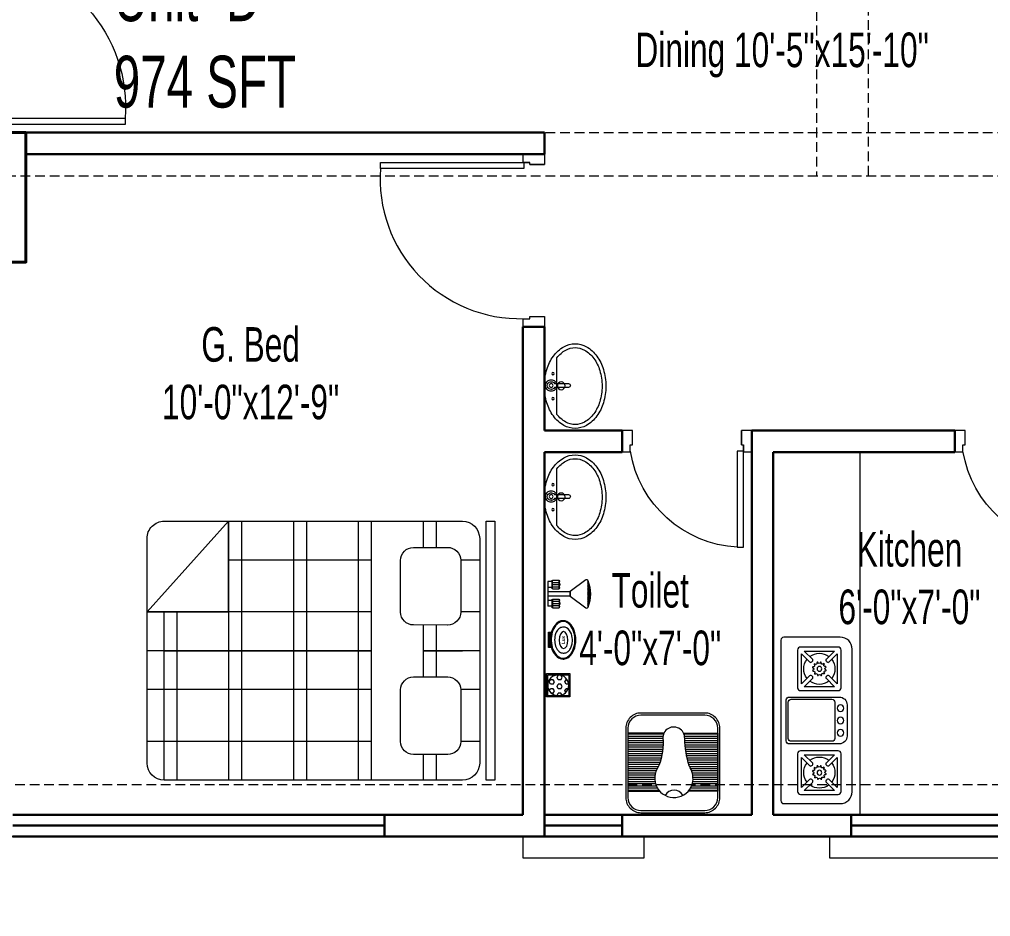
# Model space of a CAD drawing. Header units: inches. Extents: x 64086 to 138972, y -13497 to 16809.
# Drawn here: x 99207.2 to 99432, y -11977.7 to -11769.9 of the extents above; entities that cross this region are included whole.
import ezdxf

# ---------------------------------------------------------------- set-up
doc = ezdxf.new("R2010")
doc.units = ezdxf.units.IN
doc.header["$LTSCALE"] = 0.5
doc.header["$MEASUREMENT"] = 0
doc.header["$PDMODE"] = 2
doc.linetypes.add('DASHED', pattern=[0.75, 0.5, -0.25])
doc.layers.get('0').update_dxf_attribs({"lineweight": 13})
for name, color, linetype, lineweight in [('BEAM 2', 87, 'Continuous', 15), ('Column', 1, 'Continuous', 40), ('DIM', 5, 'Continuous', 13), ('DOOR', 30, 'Continuous', 20), ('e-tv+tel', 5, 'Continuous', 25), ('fixture', 24, 'Continuous', 13), ('fur', 42, 'Continuous', 15), ('P-BASIN1', 6, 'Continuous', 15), ('P-COMMODE', 6, 'Continuous', 15), ('P-FLOOR-DRAIN', 4, 'Continuous', 15), ('P-SHOWER', 7, 'Continuous', 15), ('P.cap', 4, 'Continuous', 20), ('railing', 30, 'Continuous', 15), ('Raling', 35, 'Continuous', 20), ('TEXT', 7, 'Continuous', 13), ('Text-2', 7, 'Continuous', 18), ('TEXT-IN', 7, 'Continuous', 15), ('text-s2', 7, 'Continuous', 20), ('WALL', 7, 'Continuous', 30), ('WALL-0', 7, 'Continuous', 18), ('Wall_20', 253, 'Continuous', 20)]:
    doc.layers.add(name, color=color, linetype=linetype, lineweight=lineweight)
doc.layers.add('FURNITURE', color=157, linetype='Continuous')
doc.styles.add('1', font='ARIALN.TTF')
doc.styles.get("Standard").update_dxf_attribs({"font": 'ARIALNB.TTF'})
doc.styles.add('STYLE1', font='ARIALN.TTF', dxfattribs={"width": 0.8})
doc.dimstyles.new('1_8', dxfattribs={"dimtxt": 5, "dimasz": 1.5, "dimexe": 0.18, "dimexo": 0.0625, "dimgap": 0.125, "dimtad": 0, "dimdec": 0, "dimzin": 3, "dimdsep": 46, "dimlunit": 4, "dimtxsty": 'STYLE1', "dimblk": 'D', "dimcen": 3, "dimse1": 1, "dimse2": 1, "dimclrt": 7, "dimadec": 0, "dimazin": 0, "dimtfac": 1, "dimtdec": 0, "dimtix": 1, "dimtmove": 0, "dimatfit": 3, "dimldrblk": 'OPEN90', "dimfxl": 1, "dimtvp": 0.75, "dimtolj": 1, "dimtzin": 0, "dimarcsym": 0})
doc.dimstyles.new('DIM-1-2', dxfattribs={"dimtxt": 8, "dimasz": 1.75, "dimexe": 3, "dimexo": 2, "dimgap": 3, "dimtad": 0, "dimdec": 0, "dimzin": 3, "dimdsep": 46, "dimlunit": 4, "dimtxsty": '1', "dimblk": 'OBLIQUE', "dimcen": 1, "dimdle": 2, "dimclrd": 256, "dimclre": 256, "dimclrt": 256, "dimadec": 0, "dimazin": 0, "dimtfac": 0.75, "dimtdec": 0, "dimtmove": 1, "dimatfit": 3, "dimldrblk": 'OBLIQUE', "dimfxl": 1, "dimtolj": 1, "dimtzin": 0, "dimlwd": -1, "dimlwe": -1, "dimarcsym": 0})
pattern_1 = [(225, (19362.28457, 30685.39488), (-0.0883883476, 0.0883883476), [])]

# ---------------------------------------------------------------- blocks, each defined once
blk = doc.blocks.new('toilet d')
at = {"layer": 'railing'}
for p, q in [((98951.72, -21113.88), (98951.72, -21091.64)), ((98951.72, -21091.64), (98953.15, -21091.64)), ((98953.15, -21091.64), (98953.15, -21113.88)), ((98925.06, -21118.64), (98925.06, -21113.64)), ((98927, -21113.64), (98925.06, -21113.64)), ((98926.96, -21113.88), (98926.96, -21115.31)), ((98926.96, -21113.88), (98926.96, -21115.31)), ((98953.15, -21113.88), (98951.72, -21113.88)), ((98955.06, -21113.64), (98953.15, -21113.64)), ((98953.15, -21113.88), (98953.15, -21115.31)), ((98953.15, -21115.31), (98953.15, -21113.88)), ((98955.06, -21113.64), (98955.06, -21118.64)), ((98926.96, -21115.31), (98927.44, -21115.31)), ((98927.44, -21115.31), (98927.44, -21118.64)), ((98927.44, -21115.31), (98927.44, -21118.64)), ((98952.68, -21115.31), (98952.68, -21118.64)), ((98952.68, -21118.64), (98952.68, -21115.31)), ((98952.68, -21115.31), (98953.15, -21115.31)), ((98927.44, -21118.64), (98925.06, -21118.64)), ((98955.06, -21118.64), (98952.68, -21118.64))]:
    blk.add_line(p, q, dxfattribs=at)
blk.add_arc((98953.17, -21118.15), 26.55, 93.112, 170.7406, dxfattribs=at)
blk = doc.blocks.new('r432tg')
at = {"layer": 'railing'}
for p, q in [((152432.88, -26923.5), (152430.5, -26923.5)), ((152430.5, -26923.5), (152430.5, -26928.5)), ((152432.88, -26926.83), (152432.88, -26923.5)), ((152432.88, -26926.83), (152432.88, -26923.5)), ((152470.12, -26926.83), (152470.12, -26923.5)), ((152472.5, -26923.5), (152470.12, -26923.5)), ((152470.12, -26923.5), (152470.12, -26926.83)), ((152472.5, -26928.5), (152472.5, -26923.5)), ((152432.4, -26928.26), (152432.4, -26926.83)), ((152432.4, -26928.26), (152432.4, -26926.83)), ((152432.4, -26926.83), (152432.88, -26926.83)), ((152470.12, -26926.83), (152470.6, -26926.83)), ((152470.6, -26928.26), (152470.6, -26926.83)), ((152470.6, -26926.83), (152470.6, -26928.26)), ((152432.4, -26928.5), (152430.5, -26928.5)), ((152469.17, -26928.26), (152469.17, -26961.45)), ((152470.6, -26928.26), (152469.17, -26928.26)), ((152470.6, -26961.45), (152470.6, -26928.26)), ((152472.5, -26928.5), (152470.6, -26928.5)), ((152469.17, -26961.45), (152470.6, -26961.45))]:
    blk.add_line(p, q, dxfattribs=at)
blk.add_arc((152466.55, -26927.4), 34.15, 181.4428, 274.4026, dxfattribs=at)
blk = doc.blocks.new('_Oblique')
at = {"color": 0, "linetype": 'ByBlock', "lineweight": -2}
blk.add_line((-0.5, -0.5), (0.5, 0.5), dxfattribs=at)
blk = doc.blocks.new('*D39')
at = {"layer": 'Defpoints', "color": 0, "ltscale": 3, "transparency": 16777216}
for p in [(99685.68, -11959.12), (98498.68, -11966.12), (99685.68, -11999.12)]:
    blk.add_point(p, dxfattribs=at)
at = {"layer": 'TEXT', "ltscale": 3, "transparency": 16777216}
for p, q in [((98496.68, -11999.12), (99070.17, -11999.12)), ((98498.68, -11997.12), (98498.68, -12002.12)), ((99687.68, -11999.12), (99114.19, -11999.12)), ((99685.68, -11997.12), (99685.68, -12002.12))]:
    blk.add_line(p, q, dxfattribs=at)
at = {"layer": 'TEXT', "ltscale": 3, "transparency": 16777216, "xscale": 1.75, "yscale": 1.75, "zscale": 1.75, "rotation": 180}
blk.add_blockref('_Oblique', (98498.68, -11999.12), dxfattribs=at)
at = {"layer": 'TEXT', "ltscale": 3, "transparency": 16777216, "xscale": 1.75, "yscale": 1.75, "zscale": 1.75}
blk.add_blockref('_Oblique', (99685.68, -11999.12), dxfattribs=at)
at = {"layer": 'TEXT', "ltscale": 3, "transparency": 16777216, "insert": (99092.18, -11999.12), "char_height": 11, "attachment_point": 5, "style": '1'}
blk.add_mtext('\\A1;98\'-11"', dxfattribs=at)
blk = doc.blocks.new('door-3')
at = {"layer": 'railing'}
for p, q in [((98873.42, -21113.88), (98873.42, -21080.69)), ((98873.42, -21080.69), (98874.85, -21080.69)), ((98874.85, -21080.69), (98874.85, -21113.88)), ((98836.75, -21118.64), (98836.75, -21113.64)), ((98838.65, -21113.64), (98836.75, -21113.64)), ((98838.66, -21113.88), (98838.66, -21115.31)), ((98838.66, -21113.88), (98838.66, -21115.31)), ((98874.85, -21113.88), (98873.42, -21113.88)), ((98876.75, -21113.64), (98874.85, -21113.64)), ((98874.85, -21113.88), (98874.85, -21115.31)), ((98874.85, -21115.31), (98874.85, -21113.88)), ((98876.75, -21113.64), (98876.75, -21118.64)), ((98838.66, -21115.31), (98839.13, -21115.31)), ((98839.13, -21115.31), (98839.13, -21118.64)), ((98839.13, -21115.31), (98839.13, -21118.64)), ((98874.37, -21115.31), (98874.37, -21118.64)), ((98874.37, -21118.64), (98874.37, -21115.31)), ((98874.37, -21115.31), (98874.85, -21115.31)), ((98839.13, -21118.64), (98836.75, -21118.64)), ((98876.75, -21118.64), (98874.37, -21118.64))]:
    blk.add_line(p, q, dxfattribs=at)
blk.add_arc((98871.12, -21113.08), 32.47, 85.9343, 181.4162, dxfattribs=at)
blk = doc.blocks.new('lilklkl')
at = {"color": 23}
for p, q in [((19201.27, -4998.29), (19141.27, -4998.29)), ((19141.27, -4998.29), (19141.27, -5000.29)), ((19201.27, -5000.29), (19201.27, -4998.29)), ((19141.27, -5000.29), (19201.27, -5000.29)), ((19167.27, -5001.79), (19145.27, -5001.79)), ((19197.27, -5001.79), (19162.27, -5001.79)), ((19171.27, -5001.79), (19171.27, -5014.9)), ((19141.27, -5005.79), (19141.27, -5074.79)), ((19171.27, -5014.9), (19171.27, -5005.79)), ((19201.27, -5074.79), (19201.27, -5005.79)), ((19171.27, -5074.79), (19171.27, -5026.9)), ((19171.27, -5026.9), (19171.27, -5078.79)), ((19145.27, -5078.79), (19175.27, -5078.79)), ((19175.27, -5078.79), (19197.27, -5078.79))]:
    blk.add_line(p, q, dxfattribs=at)
at = {"color": 33}
for p, q in [((19150.27, -5001.79), (19150.27, -5006.19)), ((19162.27, -5001.79), (19162.27, -5006.19)), ((19180.27, -5001.79), (19180.27, -5006.19)), ((19192.27, -5001.79), (19192.27, -5006.19)), ((19147.23, -5011.9), (19141.27, -5011.9)), ((19171.27, -5011.9), (19165.21, -5011.9)), ((19177.23, -5011.9), (19171.27, -5011.9)), ((19201.27, -5011.9), (19195.21, -5011.9)), ((19147.24, -5014.9), (19141.27, -5014.9)), ((19171.27, -5014.9), (19165.2, -5014.9)), ((19177.24, -5014.9), (19171.27, -5014.9)), ((19201.27, -5014.9), (19195.2, -5014.9)), ((19171.27, -5026.9), (19141.27, -5026.9)), ((19150.27, -5026.9), (19150.27, -5078.79)), ((19162.27, -5026.9), (19162.27, -5078.79)), ((19201.27, -5026.9), (19171.27, -5026.9)), ((19180.27, -5026.9), (19180.27, -5078.79)), ((19192.27, -5026.9), (19192.27, -5059.9)), ((19171.27, -5029.9), (19141.27, -5029.9)), ((19201.27, -5029.9), (19171.27, -5029.9)), ((19171.27, -5041.9), (19141.27, -5041.9)), ((19201.27, -5041.9), (19171.27, -5041.9)), ((19171.27, -5044.9), (19141.27, -5044.9)), ((19201.27, -5044.9), (19171.27, -5044.9)), ((19171.27, -5056.9), (19141.27, -5056.9)), ((19201.27, -5056.9), (19171.27, -5056.9)), ((19171.27, -5059.9), (19141.27, -5059.9)), ((19201.27, -5059.9), (19171.27, -5059.9)), ((19171.27, -5071.9), (19141.27, -5071.9)), ((19180.27, -5071.9), (19171.27, -5071.9)), ((19171.27, -5074.9), (19141.27, -5074.9)), ((19180.27, -5074.9), (19171.27, -5074.9))]:
    blk.add_line(p, q, dxfattribs=at)
at = {"color": 40}
for p, q in [((19162.21, -5006.19), (19150.23, -5006.19)), ((19192.21, -5006.19), (19180.23, -5006.19)), ((19147.23, -5009.2), (19147.24, -5017.1)), ((19165.2, -5017.09), (19165.21, -5009.2)), ((19177.23, -5009.2), (19177.24, -5017.1)), ((19195.2, -5017.09), (19195.21, -5009.2)), ((19150.24, -5020.09), (19162.2, -5020.09)), ((19180.24, -5020.09), (19192.2, -5020.09))]:
    blk.add_line(p, q, dxfattribs=at)
at = {"color": 23}
for centre, start, end in [((19145.27, -5005.79), 90, 180), ((19197.27, -5005.79), 0, 90), ((19145.27, -5074.79), 180, 270), ((19197.27, -5074.79), 270, 0)]:
    blk.add_arc(centre, 4, start, end, dxfattribs=at)
at = {"color": 40}
for centre, start, end in [((19150.23, -5009.19), 90, 180.1414), ((19162.21, -5009.19), 359.8975, 90), ((19180.23, -5009.19), 90, 180.1414), ((19192.21, -5009.19), 359.8975, 90), ((19150.24, -5017.09), 180.1414, 270), ((19162.2, -5017.09), 270, 359.8975), ((19180.24, -5017.09), 180.1414, 270), ((19192.2, -5017.09), 270, 359.8975)]:
    blk.add_arc(centre, 3, start, end, dxfattribs=at)
at = {"layer": 'DOOR'}
for p, q in [((19201.27, -5059.9), (19180.27, -5078.79)), ((19180.27, -5078.79), (19180.27, -5059.9)), ((19180.27, -5059.9), (19201.27, -5059.9))]:
    blk.add_line(p, q, dxfattribs=at)
blk = doc.blocks.new('A$C32C23EB6')
at = {"layer": 'fur'}
blk.add_blockref('lilklkl', (-19141.27, 5078.79), dxfattribs=at)
blk = doc.blocks.new('p-basin11')
at = {"lineweight": 13}
for p, q in [((-0.49, 4.45), (-0.49, 0.85)), ((0.5, 0.86), (0.5, 4.45)), ((-7.44, 1.49), (7.15, 1.49))]:
    blk.add_line(p, q, dxfattribs=at)
for centre, radius in [((-0.08, 2.58), 0.99), ((-3.35, 0.44), 0.298), ((0, 0), 0.495), ((3.06, 0.44), 0.298)]:
    blk.add_circle(centre, radius, dxfattribs=at)
for centre, radius, start, end in [((-1.18, 2.6), 11.33, 106.7647, 126.0274), ((-1.18, 2.6), 10.34, 106.7647, 126.0274), ((-1.18, 2.6), 10.34, 106.7647, 126.0274), ((-0.15, -0.85), 14.92, 90, 106.7647), ((-0.15, -0.85), 13.93, 90, 106.7647), ((-0.15, -0.85), 13.93, 90, 106.7647), ((-0.15, -0.85), 14.92, 73.2353, 90), ((-0.15, -0.85), 13.93, 73.2353, 90), ((-0.15, -0.85), 13.93, 73.2353, 90), ((0.89, 2.6), 10.34, 53.9726, 73.2353), ((0.89, 2.6), 10.34, 53.9726, 73.2353), ((0.89, 2.6), 11.33, 53.9726, 73.2353), ((-2.77, 4.78), 8.63, 126.0274, 150.3366), ((-2.77, 4.78), 7.64, 126.0274, 150.3366), ((-2.77, 4.78), 7.64, 126.0274, 150.3366), ((2.48, 4.78), 7.64, 29.6634, 53.9726), ((2.48, 4.78), 8.63, 29.6634, 53.9726), ((-5.2, 6.16), 5.84, 150.3366, 180), ((-5.2, 6.16), 4.85, 150.3366, 180), ((-5.2, 6.16), 4.85, 150.3366, 180), ((4.9, 6.16), 4.85, 0, 29.6634), ((4.9, 6.16), 4.85, 360, 29.6634), ((4.9, 6.16), 5.84, 0, 29.6634), ((-5.2, 6.16), 5.84, 180, 209.6634), ((-5.2, 6.16), 4.85, 180, 209.6634), ((4.9, 6.16), 4.85, 330.3366, 0), ((4.9, 6.16), 5.84, 330.3366, 0), ((-2.77, 7.54), 8.63, 209.6634, 233.9726), ((-2.77, 7.54), 7.64, 209.6634, 232.3), ((0, 4.45), 0.495, 0, 180), ((2.48, 7.54), 7.64, 307.7, 330.3366), ((2.48, 7.54), 8.63, 306.0274, 330.3366), ((-1.18, 9.72), 11.33, 233.9726, 253.2353), ((0, 0), 1.48, 109.6514, 70.3603), ((0, 0), 0.99, 120.3431, 59.7554), ((0.89, 9.72), 11.33, 286.7647, 306.0274), ((-0.15, 13.16), 14.92, 253.2353, 270), ((-0.15, 13.16), 14.92, 270, 286.7647)]:
    blk.add_arc(centre, radius, start, end, dxfattribs=at)
blk = doc.blocks.new('pp-sh')
at = {"ltscale": 0.01}
h = blk.add_hatch(dxfattribs=at)
h.set_pattern_fill('ANSI31', color=256, style=0)
h.set_pattern_definition(pattern_1)
h.paths.add_polyline_path([(18743.58, 25839.35), (18749.1, 25839.35, 0.199471)])
h = blk.add_hatch(dxfattribs=at)
h.set_pattern_fill('ANSI31', color=256, style=0)
h.set_pattern_definition(pattern_1)
h.paths.add_polyline_path([(18745.89, 25835.65), (18746.8, 25835.65, -0.163612), (18746.84, 25835.78), (18745.84, 25835.78, -0.163612)])
for p, q in [((18743.4, 25839), (18745.84, 25835.78)), ((18749.1, 25839.35), (18743.58, 25839.35)), ((18749.28, 25839), (18746.84, 25835.78)), ((18746.84, 25835.78), (18745.84, 25835.78)), ((18746.8, 25835.65), (18745.89, 25835.65)), ((18745.89, 25835.65), (18745.89, 25831.13)), ((18746.8, 25835.65), (18746.8, 25831.13)), ((18745.28, 25833.51), (18743.51, 25833.51)), ((18743.51, 25832.08), (18743.51, 25833.51)), ((18745.28, 25832.08), (18743.51, 25832.08)), ((18743.8, 25832.04), (18743.8, 25831.13)), ((18743.95, 25832.08), (18743.95, 25833.51)), ((18744.54, 25833.62), (18744.26, 25833.62)), ((18744.26, 25833.59), (18744.26, 25833.62)), ((18744.4, 25833.59), (18744.4, 25833.62)), ((18744.4, 25832.08), (18744.4, 25833.51)), ((18744.54, 25833.59), (18744.54, 25833.62)), ((18744.84, 25832.08), (18744.84, 25833.51)), ((18744.99, 25832.04), (18744.99, 25831.13)), ((18745.28, 25832.08), (18745.28, 25833.51)), ((18747.4, 25832.08), (18747.4, 25833.51)), ((18747.4, 25833.51), (18749.17, 25833.51)), ((18747.4, 25832.08), (18749.17, 25832.08)), ((18747.69, 25832.04), (18747.69, 25831.13)), ((18747.84, 25832.08), (18747.84, 25833.51)), ((18748.15, 25833.59), (18748.15, 25833.62)), ((18748.15, 25833.62), (18748.42, 25833.62)), ((18748.29, 25833.59), (18748.29, 25833.62)), ((18748.29, 25832.08), (18748.29, 25833.51)), ((18748.42, 25833.59), (18748.42, 25833.62)), ((18748.73, 25832.08), (18748.73, 25833.51)), ((18748.88, 25832.04), (18748.88, 25831.13)), ((18749.17, 25832.08), (18749.17, 25833.51)), ((18748.88, 25831.13), (18743.8, 25831.13)), ((18746.8, 25831.13), (18745.89, 25831.13))]:
    blk.add_line(p, q, dxfattribs=at)
for centre, radius, start, end in [((18746.34, 25832.71), 7.19, 67.4384, 112.5616), ((18743.58, 25839.13), 0.222, 90, 216.0286), ((18749.1, 25839.13), 0.222, 323.9714, 90), ((18745.67, 25835.65), 0.222, 0, 37.1678), ((18747.02, 25835.65), 0.222, 142.8322, 180), ((18743.73, 25832.87), 0.68, 70.9882, 109.0118), ((18743.73, 25832.72), 0.68, 250.9882, 289.0118), ((18743.73, 25833.55), 0, 152.3346, 180), ((18744.4, 25832.37), 1.22, 68.7379, 111.2621), ((18744.18, 25832.87), 0.68, 70.9882, 109.0118), ((18744.18, 25832.72), 0.68, 250.9882, 289.0118), ((18744.62, 25832.87), 0.68, 70.9882, 109.0118), ((18744.62, 25832.72), 0.68, 250.9882, 289.0118), ((18745.06, 25832.87), 0.68, 70.9882, 109.0118), ((18745.06, 25832.72), 0.68, 250.9882, 289.0118), ((18747.62, 25832.87), 0.68, 70.9882, 109.0118), ((18747.62, 25832.72), 0.68, 250.9882, 289.0118), ((18748.29, 25832.37), 1.22, 68.7379, 111.2621), ((18748.06, 25832.87), 0.68, 70.9882, 109.0118), ((18748.06, 25832.72), 0.68, 250.9882, 289.0118), ((18748.51, 25832.87), 0.68, 70.9882, 109.0118), ((18748.51, 25832.72), 0.68, 250.9882, 289.0118), ((18748.95, 25832.87), 0.68, 70.9882, 109.0118), ((18748.95, 25832.72), 0.68, 250.9882, 289.0118), ((18748.95, 25833.55), 0, 0, 27.6654)]:
    blk.add_arc(centre, radius, start, end, dxfattribs=at)
blk = doc.blocks.new('RY')
at = {"layer": 'fixture'}
for p, q in [((227073.05, -59649.09), (227072.37, -59649.09)), ((227073.05, -59649.32), (227072.43, -59649.32)), ((227073.05, -59649.54), (227072.48, -59649.54)), ((227073.05, -59649.76), (227072.52, -59649.76)), ((227073.05, -59652.62), (227073.05, -59649.09)), ((227073.05, -59651.96), (227072.54, -59651.96)), ((227073.05, -59649.98), (227072.56, -59649.98)), ((227073.05, -59651.74), (227072.57, -59651.74)), ((227073.05, -59650.2), (227072.59, -59650.2)), ((227073.05, -59651.52), (227072.59, -59651.52)), ((227073.05, -59650.42), (227072.61, -59650.42)), ((227073.05, -59651.3), (227072.61, -59651.3)), ((227073.05, -59650.64), (227072.62, -59650.64)), ((227073.05, -59651.08), (227072.62, -59651.08)), ((227073.05, -59650.86), (227072.63, -59650.86)), ((227072.39, -59652.62), (227073.05, -59652.62)), ((227073.05, -59652.4), (227072.45, -59652.4)), ((227073.05, -59652.18), (227072.49, -59652.18))]:
    blk.add_line(p, q, dxfattribs=at)
at = {"layer": 'fixture', "color": 37}
blk.add_ellipse((227069.56, -59650.94), major_axis=(0.03, 1.96), ratio=0.508227, dxfattribs=at)
at = {"layer": 'fixture'}
for points, knots in [([(227069.67, -59655.34), (227070.14, -59655.34), (227070.61, -59655.17), (227071.49, -59654.46), (227071.88, -59653.92), (227072.44, -59652.6), (227072.61, -59651.83), (227072.64, -59650.26), (227072.52, -59649.46), (227072.02, -59648.09), (227071.65, -59647.51), (227070.8, -59646.71), (227070.32, -59646.49), (227069.39, -59646.39), (227068.91, -59646.52), (227068.01, -59647.13), (227067.6, -59647.62), (227066.98, -59648.88), (227066.78, -59649.63), (227066.67, -59651.2), (227066.76, -59652), (227067.19, -59653.43), (227067.53, -59654.05), (227068.36, -59654.94), (227068.83, -59655.21), (227069.42, -59655.33), (227069.54, -59655.34), (227069.67, -59655.34)], [0, 0, 0, 0, 0.512242, 0.512242, 1.024485, 1.024485, 1.536727, 1.536727, 2.04897, 2.04897, 2.561212, 2.561212, 3.073455, 3.073455, 3.585697, 3.585697, 4.09794, 4.09794, 4.610182, 4.610182, 5.122425, 5.122425, 5.634667, 5.634667, 6.14691, 6.14691, 6.283185, 6.283185, 6.283185, 6.283185]), ([(227069.67, -59655.14), (227070.05, -59655.14), (227070.44, -59655.01), (227071.19, -59654.47), (227071.55, -59654.05), (227072.1, -59652.97), (227072.3, -59652.32), (227072.46, -59650.96), (227072.43, -59650.24), (227072.15, -59648.92), (227071.9, -59648.32), (227071.27, -59647.37), (227070.89, -59647.03), (227070.12, -59646.65), (227069.74, -59646.59), (227068.97, -59646.73), (227068.58, -59646.93), (227067.86, -59647.63), (227067.53, -59648.13), (227067.07, -59649.31), (227066.93, -59650), (227066.89, -59651.43), (227067, -59652.18), (227067.43, -59653.43), (227067.73, -59653.96), (227068.41, -59654.72), (227068.79, -59654.96), (227069.34, -59655.12), (227069.5, -59655.14), (227069.67, -59655.14)], [0, 0, 0, 0, 0.466932, 0.466932, 0.933864, 0.933864, 1.400796, 1.400796, 1.867727, 1.867727, 2.334659, 2.334659, 2.801591, 2.801591, 3.268523, 3.268523, 3.735455, 3.735455, 4.202387, 4.202387, 4.669318, 4.669318, 5.165008, 5.165008, 5.62593, 5.62593, 6.080806, 6.080806, 6.283185, 6.283185, 6.283185, 6.283185])]:
    blk.add_open_spline(points, degree=3, knots=knots, dxfattribs=at)
at = {"layer": 'fixture', "color": 37}
blk.add_open_spline([(227069.6, -59647.92), (227069.34, -59647.91), (227069.09, -59647.98), (227068.25, -59648.39), (227067.93, -59648.94), (227067.55, -59650.04), (227067.47, -59650.66), (227067.53, -59651.62), (227067.59, -59651.97), (227067.78, -59652.58), (227067.9, -59652.86), (227068.21, -59653.33), (227068.41, -59653.53), (227068.88, -59653.84), (227069.16, -59653.93), (227069.74, -59653.97), (227070.04, -59653.9), (227070.53, -59653.65), (227070.73, -59653.47), (227071.05, -59653.09), (227071.17, -59652.88), (227071.47, -59652.22), (227071.57, -59651.72), (227071.64, -59650.73), (227071.6, -59650.22), (227071.4, -59649.43), (227071.28, -59649.13), (227070.94, -59648.58), (227070.71, -59648.32), (227070.17, -59648.01), (227069.9, -59647.92), (227069.6, -59647.92)], degree=3, knots=[0, 0, 0, 0, 0.251826, 0.251826, 0.981976, 0.981976, 1.712126, 1.712126, 2.138681, 2.138681, 2.508948, 2.508948, 2.825837, 2.825837, 3.120106, 3.120106, 3.414376, 3.414376, 3.708645, 3.708645, 4.002915, 4.002915, 4.608496, 4.608496, 5.214077, 5.214077, 5.606251, 5.606251, 5.998425, 5.998425, 6.283185, 6.283185, 6.283185, 6.283185], dxfattribs=at)
at = {"layer": 'fixture', "color": 37, "text_generation_flag": 4}
blk.add_text('Lux ', height=0.75, rotation=90, dxfattribs=at).set_placement((227069.24, -59651.81))
blk = doc.blocks.new('*X21')
at = {"color": 0}
for p, q in [((349.22, 2157.49), (349.37, 2157.49)), ((349.37, 2156.4), (349.69, 2156.94)), ((349.69, 2156.94), (349.37, 2157.49)), ((350.31, 2158.03), (350.62, 2158.57)), ((350.62, 2157.49), (350.31, 2158.03)), ((350.62, 2158.57), (351.25, 2158.57)), ((350.62, 2157.49), (351.25, 2157.49)), ((351.56, 2158.03), (351.25, 2158.57)), ((351.25, 2157.49), (351.56, 2158.03)), ((352.19, 2156.94), (352.5, 2157.49)), ((352.5, 2156.4), (352.19, 2156.94)), ((352.5, 2157.49), (353.12, 2157.49)), ((353.12, 2156.4), (353.44, 2156.94)), ((353.44, 2156.94), (353.12, 2157.49)), ((348.86, 2156.4), (349.37, 2156.4)), ((349, 2155.32), (349.37, 2155.32)), ((349.69, 2154.78), (349.37, 2155.32)), ((349.51, 2154.48), (349.69, 2154.78)), ((350.31, 2155.86), (350.62, 2156.4)), ((350.62, 2155.32), (350.31, 2155.86)), ((350.41, 2153.86), (350.62, 2154.24)), ((350.62, 2156.4), (351.25, 2156.4)), ((350.62, 2155.32), (351.25, 2155.32)), ((350.62, 2154.24), (351.25, 2154.24)), ((351.56, 2155.86), (351.25, 2156.4)), ((351.25, 2155.32), (351.56, 2155.86)), ((351.56, 2153.7), (351.25, 2154.24)), ((352.19, 2154.78), (352.5, 2155.32)), ((352.5, 2154.24), (352.19, 2154.78)), ((352.5, 2156.4), (353.12, 2156.4)), ((352.5, 2155.32), (353.12, 2155.32)), ((352.5, 2154.24), (352.92, 2154.24)), ((353.43, 2154.79), (353.12, 2155.32)), ((351.56, 2153.69), (351.56, 2153.7))]:
    blk.add_line(p, q, dxfattribs=at)
blk = doc.blocks.new('P-FLOOR')
at = {"layer": 'P-FLOOR-DRAIN'}
for points in [[(-2.08, 5.48), (-2.08, 0.98), (2.42, 0.98), (2.42, 5.48)], [(-1.85, 5.25), (-1.85, 1.2), (2.2, 1.2), (2.2, 5.25)]]:
    blk.add_lwpolyline(points, close=True, dxfattribs=at)
blk.add_circle((0.17, 3.23), 2.02, dxfattribs=at)
at = {"layer": 'P-FLOOR-DRAIN', "xscale": 0.8, "yscale": 0.8, "zscale": 0.8, "rotation": 270}
blk.add_blockref('*X21', (-1724.74, 284.25), dxfattribs=at)
blk = doc.blocks.new('A$C31E24FA5')
at = {"layer": 'fur'}
for p, q in [((0.5, 17.93), (7.16, 17.93)), ((0.5, 17.43), (6.8, 17.43)), ((0.5, 16.93), (6.54, 16.93)), ((0.5, 16.43), (6.35, 16.43)), ((0.5, 15.93), (6.23, 15.93)), ((14.06, 17.93), (21.26, 17.93)), ((14.42, 17.43), (21.26, 17.43)), ((14.68, 16.93), (21.26, 16.93)), ((14.87, 16.43), (21.26, 16.43)), ((14.99, 15.93), (21.26, 15.93)), ((0.5, 15.43), (6.2, 15.43)), ((0.5, 14.93), (6.21, 14.93)), ((0.5, 14.43), (6.27, 14.43)), ((0.5, 13.93), (6.37, 13.93)), ((14.91, 13.93), (21.26, 13.93)), ((15.02, 14.43), (21.26, 14.43)), ((15.06, 15.43), (21.26, 15.43)), ((15.06, 14.93), (21.26, 14.93)), ((0.5, 13.43), (6.52, 13.43)), ((0.5, 12.93), (6.71, 12.93)), ((0.5, 12.43), (6.97, 12.43)), ((0.5, 11.93), (7.17, 11.93)), ((0.5, 11.43), (7.32, 11.43)), ((13.87, 11.43), (21.26, 11.43)), ((14.06, 11.93), (21.26, 11.93)), ((14.27, 12.43), (21.26, 12.43)), ((14.5, 12.93), (21.26, 12.93)), ((14.74, 13.43), (21.26, 13.43)), ((0.5, 10.93), (7.45, 10.93)), ((0.5, 10.43), (7.57, 10.43)), ((0.5, 9.93), (7.68, 9.93)), ((0.5, 9.43), (7.78, 9.43)), ((13.35, 9.43), (21.26, 9.43)), ((13.45, 9.93), (21.26, 9.93)), ((13.57, 10.43), (21.26, 10.43)), ((13.71, 10.93), (21.26, 10.93)), ((0.5, 8.93), (7.87, 8.93)), ((0.5, 8.43), (7.94, 8.43)), ((0.5, 7.93), (8, 7.93)), ((0.5, 7.43), (8.06, 7.43)), ((0.5, 6.93), (8.1, 6.93)), ((13.13, 6.93), (21.26, 6.93)), ((13.14, 7.43), (21.26, 7.43)), ((13.16, 7.93), (21.26, 7.93)), ((13.21, 8.43), (21.26, 8.43)), ((13.27, 8.93), (21.26, 8.93)), ((0.5, 6.43), (8.12, 6.43)), ((0.5, 5.93), (8.14, 5.93)), ((0.5, 5.43), (8.16, 5.43)), ((0.5, 4.93), (8.29, 4.93)), ((13.06, 4.93), (21.26, 4.93)), ((13.15, 6.43), (21.26, 6.43)), ((13.18, 5.43), (21.26, 5.43)), ((13.21, 5.93), (21.26, 5.93))]:
    blk.add_line(p, q, dxfattribs=at)
for points in [[(3.5, 0), (18.26, 0, 0.414214), (21.76, 3.5), (21.76, 19.59, 0.414214), (18.26, 23.09), (3.5, 23.09, 0.414214), (0, 19.59), (0, 3.5, 0.414214)], [(3.5, 0.5), (18.26, 0.5, 0.414214), (21.26, 3.5), (21.26, 19.59, 0.414214), (18.26, 22.59), (3.5, 22.59, 0.414214), (0.5, 19.59), (0.5, 3.5, 0.414214)], [(14.5, 12.93, 1.187601), (6.22, 15.87, 0.159476), (7.07, 12.25, -0.071892), (8.14, 5.92, 1.143323), (13.15, 6.33, -0.127468)]]:
    blk.add_lwpolyline(points, format="xyb", close=True, dxfattribs=at)
for points in [[(8.4, 4.67), (0.5, 4.67), (0.5, 18.07), (7.27, 18.07)], [(12.95, 4.67), (21.26, 4.67), (21.26, 18.07), (13.95, 18.07)]]:
    blk.add_lwpolyline(points, dxfattribs=at)
blk.add_arc((10.58, 20.16), 2.31, 208.2976, 332.3555, dxfattribs=at)
blk = doc.blocks.new('BURNER')
at = {"layer": 'fur'}
for points in [[(-21, -15), (-21, -0.75, -0.414214), (-20.25, 0), (20.25, 0, -0.414214), (21, -0.75), (21, -15, -0.414214), (18, -18), (-18, -18, -0.414214)], [(-5.9, -2.13), (-5.9, -14.72, 0.414214), (-3.9, -16.72), (3.94, -16.72, 0.414214), (5.94, -14.72), (5.94, -2.13, 0.414214), (5.19, -1.38), (-5.15, -1.38, 0.414214)], [(-5.32, -2.63), (-5.32, -12.88, 0.414214), (-4.57, -13.63), (4.53, -13.63, 0.414214), (5.28, -12.88), (5.28, -2.63, 0.414214), (4.53, -1.88), (-4.57, -1.88, 0.414214)], [(-18.5, -14.47), (-18.5, -4.97, -0.414214), (-17.75, -4.22), (-8.25, -4.22, -0.414214), (-7.5, -4.97), (-7.5, -14.47, -0.414214), (-8.25, -15.22), (-17.75, -15.22, -0.414214)], [(7.67, -14.47), (7.67, -4.97, -0.414214), (8.42, -4.22), (17.92, -4.22, -0.414214), (18.67, -4.97), (18.67, -14.47, -0.414214), (17.92, -15.22), (8.42, -15.22, -0.414214)], [(-17.5, -5.93), (-17.5, -13.51), (-15.47, -11.48, -0.414214), (-14.91, -11.48), (-14.76, -11.62, -0.414214), (-14.76, -12.19), (-16.79, -14.22), (-9.21, -14.22), (-11.24, -12.19, -0.414214), (-11.24, -11.62), (-11.1, -11.48, -0.414214), (-10.53, -11.48), (-8.5, -13.51), (-8.5, -5.93), (-10.53, -7.96, -0.414214), (-11.1, -7.96), (-11.24, -7.81, -0.414214), (-11.24, -7.25), (-9.21, -5.22), (-16.79, -5.22), (-14.76, -7.25, -0.414214), (-14.76, -7.81), (-14.91, -7.96, -0.414214), (-15.47, -7.96)], [(8.67, -5.93), (8.67, -13.51), (10.7, -11.48, -0.414214), (11.26, -11.48), (11.4, -11.62, -0.414214), (11.4, -12.19), (9.37, -14.22), (16.96, -14.22), (14.93, -12.19, -0.414214), (14.93, -11.62), (15.07, -11.48, -0.414214), (15.64, -11.48), (17.67, -13.51), (17.67, -5.93), (15.64, -7.96, -0.414214), (15.07, -7.96), (14.93, -7.81, -0.414214), (14.93, -7.25), (16.96, -5.22), (9.37, -5.22), (11.4, -7.25, -0.414214), (11.4, -7.81), (11.26, -7.96, -0.414214), (10.7, -7.96)], [(-13.5, -8.05, -0.029973), (-13.29, -8, 0.921201), (-12.6, -8.03, -0.029973), (-12.4, -8.09, 0.921201), (-11.8, -8.46, -0.029973), (-11.66, -8.61, 0.921201), (-11.33, -9.22, -0.029973), (-11.29, -9.43, 0.921201), (-11.31, -10.12, -0.029973), (-11.37, -10.32, 0.921201), (-11.74, -10.91, -0.029973), (-11.89, -11.06, 0.921201), (-12.51, -11.39, -0.029973), (-12.71, -11.43, 0.921201), (-13.4, -11.41, -0.029973), (-13.6, -11.35, 0.921201), (-14.2, -10.98, -0.029973), (-14.34, -10.83, 0.921201), (-14.67, -10.21, -0.029973), (-14.71, -10.01, 0.921201), (-14.69, -9.31, -0.029973), (-14.63, -9.11, 0.921201), (-14.26, -8.52, -0.029973), (-14.11, -8.38, 0.921201)], [(12.67, -8.05, -0.029973), (12.87, -8, 0.921201), (13.57, -8.03, -0.029973), (13.77, -8.09, 0.921201), (14.36, -8.46, -0.029973), (14.51, -8.61, 0.921201), (14.83, -9.22, -0.029973), (14.88, -9.43, 0.921201), (14.86, -10.12, -0.029973), (14.8, -10.32, 0.921201), (14.43, -10.91, -0.029973), (14.28, -11.06, 0.921201), (13.66, -11.39, -0.029973), (13.46, -11.43, 0.921201), (12.76, -11.41, -0.029973), (12.56, -11.35, 0.921201), (11.97, -10.98, -0.029973), (11.83, -10.83, 0.921201), (11.5, -10.21, -0.029973), (11.45, -10.01, 0.921201), (11.48, -9.31, -0.029973), (11.54, -9.11, 0.921201), (11.91, -8.52, -0.029973), (12.06, -8.38, 0.921201)]]:
    blk.add_lwpolyline(points, format="xyb", close=True, dxfattribs=at)
for centre, radius in [((-13.01, -9.75), 0.597), ((13.19, -9.75), 0.597), ((-3.07, -15.05), 0.834), ((0.02, -15.05), 0.834), ((3.11, -15.05), 0.834)]:
    blk.add_circle(centre, radius, dxfattribs=at)
for centre, start, end in [((-13, -9.72), 142.3105, 217.6895), ((-13, -9.72), 52.3105, 127.6895), ((-13, -9.72), 322.3105, 37.6895), ((13.17, -9.72), 142.3105, 217.6895), ((13.17, -9.72), 52.3105, 127.6895), ((13.17, -9.72), 322.3105, 37.6895), ((-13, -9.72), 232.3105, 307.6895), ((13.17, -9.72), 232.3105, 307.6895)]:
    blk.add_arc(centre, 3.93, start, end, dxfattribs=at)
blk = doc.blocks.new('D')
at = {"layer": 'DIM'}
for q in [(-1.125, 0), (0, 1.125), (1.125, 0), (0, -1.125)]:
    blk.add_line((0, 0), q, dxfattribs=at)
at = {"layer": 'DIM', "color": 6, "const_width": 0.375}
blk.add_lwpolyline([(-0.1875, 0, 1), (0.1875, 0, 1)], format="xyb", close=True, dxfattribs=at)
blk = doc.blocks.new('*D47')
at = {"layer": 'Defpoints', "color": 0, "transparency": 16777216}
for p in [(71204.6, -11684.75), (71193.77, -11806.11), (99510, -11806.11)]:
    blk.add_point(p, dxfattribs=at)
at = {"layer": 'text-s2', "color": 0, "lineweight": -2, "transparency": 16777216}
blk.add_line((71193.77, -11686.25), (71193.77, -11804.61), dxfattribs=at)
at = {"layer": 'text-s2', "color": 0, "lineweight": -2, "transparency": 16777216, "xscale": 1.5, "yscale": 1.5, "zscale": 1.5}
for p, rotation in [((71193.77, -11684.75), 90), ((71193.77, -11806.11), 270)]:
    blk.add_blockref('D', p, dxfattribs=dict(at, rotation=rotation))
at = {"layer": 'text-s2', "color": 7, "transparency": 16777216, "insert": (71189.94, -11745.43), "char_height": 5, "attachment_point": 5, "rotation": 90, "style": 'STYLE1'}
blk.add_mtext('\\A1;10\'-1"', dxfattribs=at)
blk = doc.blocks.new('_Open90')
at = {"layer": 'DIM', "color": 0, "lineweight": -2}
for p, q in [((0, 0), (-1, 0)), ((-0.5, 0.5), (0, 0)), ((0, 0), (-0.5, -0.5))]:
    blk.add_line(p, q, dxfattribs=at)

msp = doc.modelspace()

# ---------------------------------------------------------------- linework, layer by layer
at = {"layer": 'BEAM 2', "linetype": 'DASHED', "ltscale": 9}
for p, q in [((99403.65, -11419.09), (99403.65, -11806.11)), ((99391.65, -11427.09), (99391.65, -11806.11)), ((98498.68, -11796.11), (99673.68, -11796.11)), ((98498.69, -11806.11), (99673.68, -11806.11)), ((99111.67, -11947.11), (99679.68, -11947.11)), ((99111.67, -11959.11), (99679.68, -11959.11))]:
    msp.add_line(p, q, dxfattribs=at)
at = {"layer": 'Column'}
msp.add_lwpolyline([(99208.67, -11796.12), (99193.67, -11796.12), (99193.67, -11826.12), (99208.67, -11826.12)], close=True, dxfattribs=at)
at = {"layer": 'e-tv+tel', "lineweight": 30}
for p, q in [((99205.67, -11954.12), (99291.67, -11954.12)), ((99435.66, -11954.12), (99399.66, -11954.12)), ((99205.67, -11956.62), (99291.67, -11956.62)), ((99328.67, -11956.62), (99346.67, -11956.62)), ((99435.66, -11956.62), (99399.66, -11956.62)), ((99205.67, -11959.12), (99291.67, -11959.12)), ((99435.66, -11959.12), (99399.66, -11959.12))]:
    msp.add_line(p, q, dxfattribs=at)
msp.add_lwpolyline([(99328.67, -11959.12), (99328.67, -11954.12), (99346.67, -11954.12), (99346.67, -11959.12)], close=True, dxfattribs=at)
at = {"layer": 'P-BASIN1', "lineweight": 40}
msp.add_lwpolyline([(99208.67, -11796.12), (99193.67, -11796.12), (99193.67, -11826.12), (99208.67, -11826.12)], close=True, dxfattribs=at)
at = {"layer": 'P.cap', "ltscale": 15}
msp.add_lwpolyline([(98498.68, -11427.09), (99564.68, -11427.09), (99564.68, -11451.12), (99600.68, -11451.12), (99600.68, -11545.3), (99564.68, -11545.3), (99564.68, -11573.25), (99600.62, -11573.25), (99600.68, -11679.75), (99627.68, -11679.75), (99627.68, -11686.93), (99663.68, -11686.93), (99663.68, -11776.05), (99668.89, -11776.04), (99668.68, -11865.12), (99685.68, -11865.12), (99685.68, -11959.12), (99116.67, -11959.12), (99116.67, -11972.12), (99006.67, -11972.12), (99006.67, -11959.12), (98498.68, -11959.12), (98498.68, -11427.09)], dxfattribs=at)
at = {"layer": 'Raling'}
msp.add_line((99401.67, -11870.12), (99401.67, -11954.12), dxfattribs=at)
at = {"layer": 'TEXT-IN', "ltscale": 15}
msp.add_lwpolyline([(99196.19, -11702.93), (99196.19, -11880.51), (99121.67, -11880.64), (99121.51, -11959.12), (99200.67, -11959.11), (99200.67, -11959.12), (99294.67, -11959.12), (99294.67, -11959.12), (99685.68, -11959.12), (99685.68, -11865.12), (99668.68, -11865.12), (99668.9, -11776.12), (99663.68, -11776.05), (99663.68, -11686.87), (99627.68, -11686.93), (99627.68, -11682.28), (99394.42, -11682.28), (99394.42, -11667.49), (99196.19, -11667.49), (99196.19, -11703.25)], dxfattribs=at)
at = {"layer": 'WALL', "color": 0, "ltscale": 3}
for p, q in [((99208.67, -11796.12), (99328.67, -11796.12)), ((99328.67, -11801.12), (99328.67, -11796.12)), ((99208.67, -11801.12), (99328.67, -11801.12)), ((99323.67, -11954.12), (99323.67, -11841.12)), ((99323.67, -11841.12), (99328.67, -11841.12)), ((99328.67, -11865.12), (99328.67, -11841.12)), ((99328.67, -11865.12), (99346.67, -11865.12)), ((99346.67, -11870.12), (99346.67, -11865.12)), ((99376.67, -11954.12), (99376.67, -11865.12)), ((99376.67, -11865.12), (99381.67, -11865.12)), ((99376.67, -11870.12), (99376.67, -11865.12)), ((99423.65, -11865.12), (99381.67, -11865.12)), ((99423.65, -11870.12), (99423.65, -11865.12)), ((99328.67, -11954.12), (99328.67, -11870.12)), ((99328.67, -11870.12), (99346.67, -11870.12)), ((99381.67, -11954.12), (99381.67, -11870.12)), ((99423.65, -11870.12), (99381.67, -11870.12)), ((99328.67, -11954.12), (99328.67, -11959.12)), ((99328.67, -11959.12), (99328.67, -11954.12)), ((99346.67, -11954.12), (99376.67, -11954.12)), ((99399.66, -11954.12), (99381.67, -11954.12)), ((99399.66, -11954.12), (99399.66, -11959.12)), ((99346.67, -11959.12), (99376.67, -11959.12)), ((99376.67, -11959.12), (99381.67, -11959.12)), ((99399.66, -11959.12), (99381.67, -11959.12))]:
    msp.add_line(p, q, dxfattribs=at)
at = {"layer": 'WALL', "ltscale": 3}
msp.add_line((99291.67, -11954.12), (99323.67, -11954.12), dxfattribs=at)
at = {"layer": 'WALL'}
for p, q in [((99291.67, -11959.12), (99291.67, -11954.12)), ((99328.67, -11959.12), (99328.67, -11954.12)), ((99346.67, -11959.12), (99346.67, -11954.12)), ((99328.67, -11959.12), (99291.67, -11959.12))]:
    msp.add_line(p, q, dxfattribs=at)
at = {"layer": 'Wall_20'}
for points in [[(99328.67, -11959.12), (99323.67, -11959.12), (99323.67, -11964.12), (99346.75, -11964.12), (99351.75, -11964.12), (99351.75, -11959.12)], [(99399.66, -11959.12), (99394.66, -11959.12), (99394.66, -11964.12), (99435.68, -11964.12), (99440.68, -11964.12), (99440.68, -11959.12)]]:
    msp.add_lwpolyline(points, dxfattribs=at)

# ---------------------------------------------------------------- block references
at = {"layer": 'fur', "xscale": -0.9180270000360906, "yscale": 0.9180270000360906, "zscale": 0.9180270000360906, "rotation": 90}
msp.add_blockref('BURNER', (99383.4, -11932.25, -703.04), dxfattribs=at)
at = {"layer": 'FURNITURE', "xscale": -1, "rotation": 270}
msp.add_blockref('A$C32C23EB6', (99236.7, -11946.12), dxfattribs=at)
at = {"layer": 'P-BASIN1', "xscale": -0.9000000000232831, "yscale": 0.8999999999941792, "zscale": 0.8999999999999773, "rotation": 270}
for p in [(99330.25, -11854.69, -15.12), (99330.25, -11880.41, -15.12)]:
    msp.add_blockref('p-basin11', p, dxfattribs=at)
at = {"layer": 'P-COMMODE', "rotation": 180}
msp.add_blockref('A$C31E24FA5', (99369.29, -11930.54), dxfattribs=at)
at = {"layer": 'P-FLOOR-DRAIN', "linetype": 'Continuous', "xscale": -1.199999999953434, "yscale": 1.199999999982538, "zscale": 1.200000000000045, "rotation": 270}
msp.add_blockref('P-FLOOR', (99328, -11924.33, -15.12), dxfattribs=at)
at = {"layer": 'P-SHOWER', "xscale": -1.125, "yscale": 1.125, "zscale": 1.125, "rotation": 270}
msp.add_blockref('pp-sh', (70269.43, -32992.6, -718.16), dxfattribs=at)
at = {"layer": 'railing', "rotation": 90}
msp.add_blockref('door-3', (78210.03, -110677.87), dxfattribs=at)
at = {"layer": 'railing', "xscale": -1, "rotation": 180}
for p in [(421.61, -32983.76), (498.6, -32983.76)]:
    msp.add_blockref('toilet d', p, dxfattribs=at)
at = {"layer": 'WALL', "xscale": -1, "rotation": 90}
msp.add_blockref('r432tg', (72270.17, 140676.38), dxfattribs=at)
at = {"layer": 'WALL-0', "xscale": -1}
msp.add_blockref('RY', (326402.67, 47737.28, -718.16), dxfattribs=at)

# ---------------------------------------------------------------- texts
at = {"layer": 'Text-2', "style": 'STYLE1'}
for s, insert, char_height, width, attachment_point in [('Unit=D\\P974 SFT', (99229.01, -11758.31), 12, 54.8719, 1), ('Dining 10\'-5"x15\'-10"', (99383.71, -11783.36), 8, 70.1704, 8), ('G. Bed \\P10\'-0"x12\'-9"', (99260.68, -11862.62), 8, 52.7533, 8), ('Kitchen\\P6\'-0"x7\'-0"', (99413.18, -11888.62), 8, 52.7533, 2), ('Toilet\\P4\'-0"x7\'-0"', (99353.17, -11898.12), 8, 52.7533, 2)]:
    msp.add_mtext(s, dxfattribs=dict(at, insert=insert, char_height=char_height, width=width, attachment_point=attachment_point))

# ---------------------------------------------------------------- dimensions: what is measured, and where the dimension line sits
at = {"layer": 'TEXT', "color": 0, "ltscale": 3}
dim = msp.add_linear_dim(base=(99685.68, -11999.12), p1=(98498.68, -11966.12), p2=(99685.68, -11959.12), dimstyle='DIM-1-2', override={"dimtxt": 11, "dimfxl": 2, "dimfxlon": 1}, dxfattribs=at)
dim.commit()
dim.dimension.update_dxf_attribs({"geometry": '*D39', "text_midpoint": (99092.18, -11999.12)})
at = {"layer": 'text-s2'}
dim = msp.add_linear_dim(base=(71193.77, -11806.11), p1=(71204.6, -11684.75), p2=(99510, -11806.11), angle=90, dimstyle='1_8', override={"dimfxl": 0.25, "dimfxlon": 1}, dxfattribs=at)
dim.commit()
dim.dimension.update_dxf_attribs({"geometry": '*D47', "text_midpoint": (71189.94, -11745.43)})

doc.saveas('drawing.dxf')
